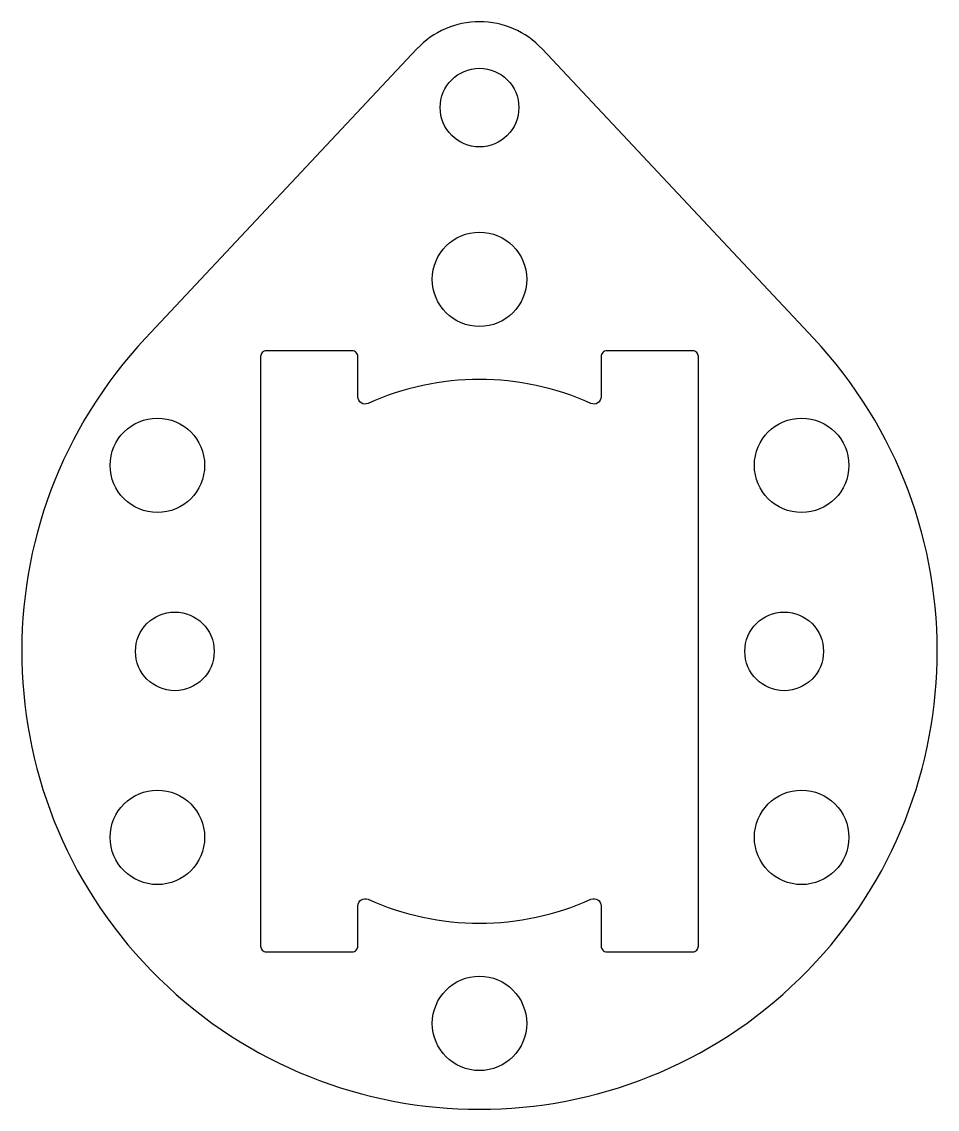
# Model space of a CAD drawing. Header units: millimetres. Extents: x -16 to 16, y -16 to 22.
import ezdxf

# ---------------------------------------------------------------- set-up
doc = ezdxf.new("R2010")
doc.units = ezdxf.units.MM
doc.layers.get('0').update_dxf_attribs({"linetype": 'CONTINUOUS'})

msp = doc.modelspace()

# ---------------------------------------------------------------- linework, layer by layer
for points in [[(11.669, 10.947), (2.188, 21.053, 0.433013), (-2.188, 21.053), (-11.669, 10.947, 2.309401)], [(7.45, -10.5, 0.414214), (7.65, -10.3), (7.65, 10.3, 0.414214), (7.45, 10.5), (4.45, 10.5, 0.414214), (4.25, 10.3), (4.25, 8.892, -0.544205), (3.897, 8.664, 0.214573), (-3.897, 8.664, -0.544205), (-4.25, 8.892), (-4.25, 10.3, 0.414214), (-4.45, 10.5), (-7.45, 10.5, 0.414214), (-7.65, 10.3), (-7.65, -10.3, 0.414214), (-7.45, -10.5), (-4.45, -10.5, 0.414214), (-4.25, -10.3), (-4.25, -8.892, -0.544205), (-3.897, -8.664, 0.214573), (3.897, -8.664, -0.544205), (4.25, -8.892), (4.25, -10.3, 0.414214), (4.45, -10.5)]]:
    msp.add_lwpolyline(points, format="xyb", close=True)
for centre, radius in [((0, 19), 1.375), ((0, 13), 1.65), ((-11.258, 6.5), 1.65), ((11.258, 6.5), 1.65), ((-10.65, 0), 1.375), ((10.65, 0), 1.375), ((-11.258, -6.5), 1.65), ((11.258, -6.5), 1.65), ((0, -13), 1.65)]:
    msp.add_circle(centre, radius)

doc.saveas('drawing.dxf')
